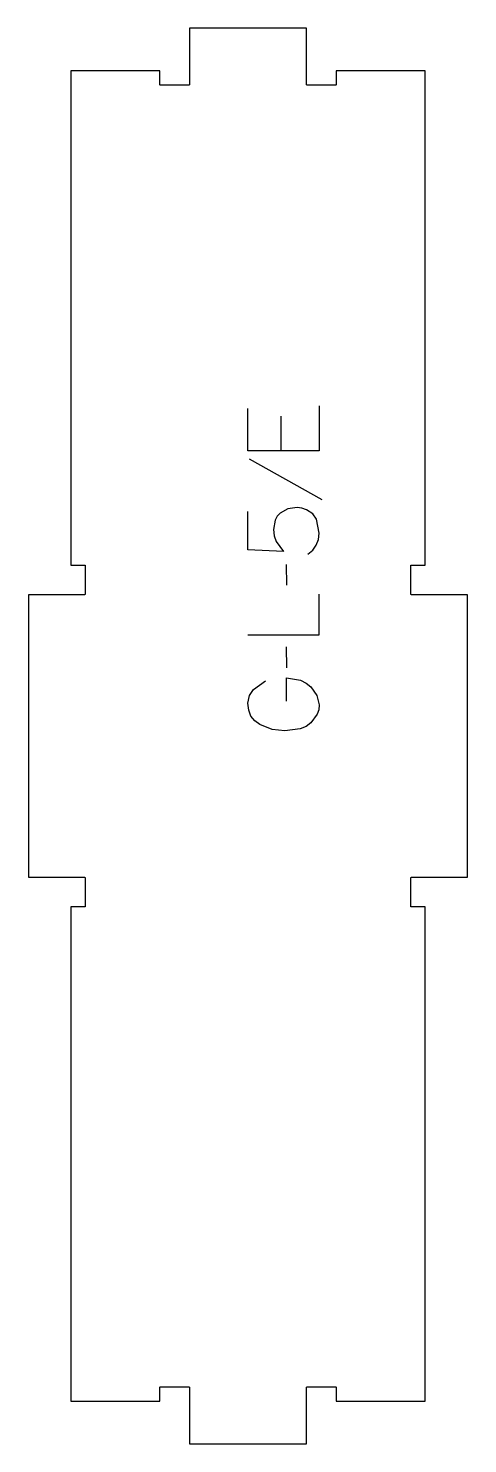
# Model space of a CAD drawing. Header units: millimetres. Extents: x -93 to 93, y -299 to 299.
import ezdxf

# ---------------------------------------------------------------- set-up
doc = ezdxf.new("R2010")
doc.units = ezdxf.units.MM
doc.layers.add('1_ANYTOOL_1MMDEEP_LABELS_S', color=2, linetype='Continuous', true_color=0xffff00)
doc.layers.add('4_ANYTOOL_CUTTHROUGH_OUTSI', color=5, linetype='Continuous', true_color=0x0000ff)

msp = doc.modelspace()

# ---------------------------------------------------------------- linework, layer by layer
at = {"layer": '1_ANYTOOL_1MMDEEP_LABELS_S'}
for p, q in [((13.93, 135.3), (13.93, 120.64)), ((0.47, 117.21), (31.24, 100.03)), ((16.11, 72.56), (16.2, 63.77)), ((16.11, 37.67), (16.2, 28.89))]:
    msp.add_line(p, q, dxfattribs=at)
for points in [[(30, 139.59), (30, 120.64), (0, 120.64), (0, 138.47)], [(25.24, 76.84), (27.32, 78.64), (28.81, 80.73), (29.7, 83.12), (30, 85.8), (28.97, 91.63), (27.36, 93.91), (24.69, 95.7), (22.74, 96.41), (20.83, 96.64), (16.89, 96.04), (13.63, 94.24), (12.35, 92.91), (11.44, 91.31), (10.71, 87.3), (11, 84.63), (11.87, 82.29), (15.04, 78.04), (0, 78.77), (0, 94.97)], [(0, 42.81), (30, 42.81), (30, 59.91)], [(16.2, 14.79), (16.24, 24.56), (22.17, 23.54), (24.53, 22.4), (26.49, 20.83), (29.13, 17.15), (30.04, 13.16), (29.84, 11.12), (29.19, 9.18), (26.53, 5.57), (24.51, 4.07), (22, 3), (15.51, 2.14), (10.18, 2.81), (5.06, 4.8), (2.84, 6.38), (1.26, 8.41), (0.32, 10.9), (0, 13.84), (0.57, 17.1), (2.27, 19.67), (7.41, 23.36)]]:
    msp.add_lwpolyline(points, dxfattribs=at)
at = {"layer": '4_ANYTOOL_CUTTHROUGH_OUTSI'}
msp.add_lwpolyline([(-74.75, -72.25), (-74.75, -281.25), (-37.25, -281.25), (-37.25, -275.5, -0.414214), (-37, -275.25), (-25, -275.25, -0.414214), (-24.75, -275.5), (-24.75, -299.25), (24.75, -299.25), (24.75, -275.5, -0.414214), (25, -275.25), (37, -275.25, -0.414214), (37.25, -275.5), (37.25, -281.25), (74.75, -281.25), (74.75, -72.25), (69, -72.25, -0.414214), (68.75, -72), (68.75, -60, -0.414214), (69, -59.75), (92.75, -59.75), (92.75, 59.75), (69, 59.75, -0.414214), (68.75, 60), (68.75, 72, -0.414214), (69, 72.25), (74.75, 72.25), (74.75, 281.25), (37.25, 281.25), (37.25, 275.5, -0.414214), (37, 275.25), (25, 275.25, -0.414214), (24.75, 275.5), (24.75, 299.25), (-24.75, 299.25), (-24.75, 275.5, -0.414214), (-25, 275.25), (-37, 275.25, -0.414214), (-37.25, 275.5), (-37.25, 281.25), (-74.75, 281.25), (-74.75, 72.25), (-69, 72.25, -0.414214), (-68.75, 72), (-68.75, 60, -0.414214), (-69, 59.75), (-92.75, 59.75), (-92.75, -59.75), (-69, -59.75, -0.414214), (-68.75, -60), (-68.75, -72, -0.414214), (-69, -72.25)], format="xyb", close=True, dxfattribs=at)

doc.saveas('drawing.dxf')
